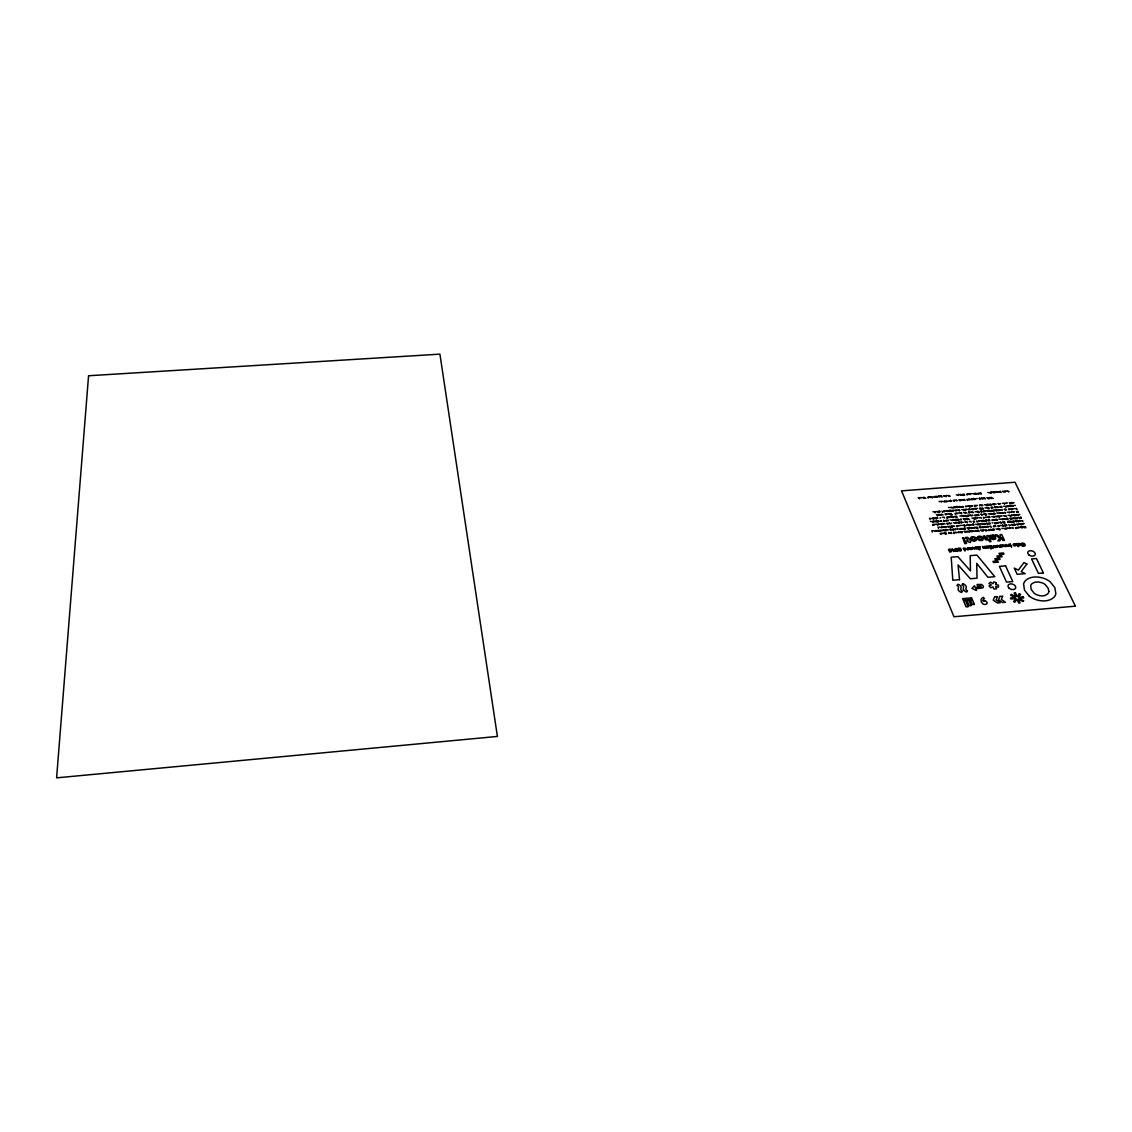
<?xml version="1.0" encoding="UTF-8"?>
<svg xmlns="http://www.w3.org/2000/svg" width="1132" height="1132" viewBox="0 0 1132 1132"><rect width="100%" height="100%" fill="white"/><g stroke="black" fill="none" stroke-linecap="round" stroke-linejoin="round"><path stroke-width="1.5" d="M940.918 496.495L939.758 495.958M943.833 530.116L944.994 530.653M933.065 521.824L932.315 522.008M939.928 521.357L940.678 521.159M1021.05 524.342L1020.017 524.314M1007.89 522.446L1007.919 521.229M1011.088 505.947L1012.121 505.933M1009.263 506.089L1010.296 506.075M1006.645 518.866L1007.622 518.725M948.121 526.536L949.253 526.805L948.333 526.988M995.07 507.773L995.113 506.584M1005.824 525.503L1005.117 525.715M986.382 520.777L985.392 520.791M988.887 517.055L990.033 517.366L988.972 517.239M973.902 499.368L972.883 499.339M968.78 512.952L968.836 511.749M980.991 511.409L982.123 511.721L981.076 511.593M1019.041 527.003C1022.182 528.602 1015.121 526.451 1018.432 527.894M970.096 528.403L969.049 528.375M968.242 528.559L967.011 527.908M972.756 524.64L973.761 524.555M963.389 525.375L964.407 525.305M970.223 525.163L969.388 525.22M950.243 511.056L949.182 510.971M950.838 501.151L949.861 501.179M945.107 523.989L943.947 523.508M954.983 532.79L953.936 532.776M952.96 526.621L951.955 526.606M1005.258 529.026L1005.315 528.05L1006.263 528.955M956.71 525.913L957.729 525.828M958.875 510.008L960.007 510.277L958.988 510.263M960.049 507.122L959.356 507.348M1002.358 519.744L1002.414 518.767L1003.348 519.659M998.65 510.631L998.707 509.655L999.641 510.546M950.215 529.606L951.248 529.535M993.655 517.282L993.726 516.305L994.66 517.197M945.644 529.974L946.663 529.889M943.748 520.607L944.895 520.918L943.833 520.791M941.513 521.102L940.819 521.328M938.994 511.565L940.126 511.876L939.079 511.749M982.972 524.441L983.043 523.465L983.977 524.357M977.553 524.866L977.624 523.89L978.557 524.795M974.157 494.274L974.228 493.326L975.133 494.189M971.681 531.715L971.751 530.724L972.685 531.63M961.988 531.502L961.86 532.903L960.573 531.615M1014.81 524.795L1013.607 524.201M955.634 510.872L955.719 509.895L956.625 510.787M1012.39 503.061L1011.201 502.481M1004.692 524.908L1005.004 525.573M1000.646 506.4L1000.235 507.263M998.976 504.094L997.787 503.528M997.419 492.137L996.33 491.628M934.848 497.273L934.947 496.325L935.839 497.203M988.094 520.55L986.962 519.984M983.793 511.494L982.972 511.678M978.345 493.665L977.581 493.877M975.147 508.749L976.308 509.258M961.493 522.687L960.304 522.093M958.931 506.542L959.214 507.193M946.522 520.706L945.772 520.946M950.003 526.451L951.177 526.974M1018.913 520.932L1020.045 521.187L1019.154 521.385M1009.263 528.036L1010.409 528.304L1009.503 528.503M999.57 516.15L1000.617 516.178L999.867 516.659M998.665 525.701L999.811 525.97L998.891 526.154M971.044 499.537L972.006 499.41M997.561 523.196C994.038 521.909 1001.551 523.692 998.226 522.319M1002.754 512.654L1003.843 512.881L1003.051 513.277M962.497 506.457L963.629 506.825L962.709 507.009M963.742 548.185C967.973 547.421 964.308 550.492 964.988 551.001L963.077 548.327M1013.833 505.551L1013.055 505.792M955.422 549.317L955.436 549.289A2.094 1.415 16.4 0 0 956.059 550.69M989.863 492.929L990.599 492.661M993.995 545.737L995.806 545.794L994.717 546.728M1021.772 527.611L1020.583 526.819M969.586 547.718L971.398 547.775L970.294 548.723M1018.262 521.385L1017.031 520.762M998.919 516.617L997.688 515.994M985.335 514.65L984.133 513.928M969.417 506.542L968.228 505.82M964.294 519.447L963.091 518.725M994.207 503.811L993.74 504.787M953.045 517.239L951.885 516.461M950.045 514.169L948.828 513.56M994.207 514.013L994.858 513.73M962.752 583.758L961.988 585.088A2.292 1.585 17.3 0 1 963.615 587.14L963.374 587.89A5.179 3.566 17.5 0 0 963.53 589.673M1004.99 525.757L1004.24 525.743M942.291 533.243L943.465 533.512M955.097 500.273L954.304 500.514M996.613 492.434L995.509 491.698M959.2 507.362L958.097 506.612M987.953 498.405L986.779 497.67M1020.583 520.635L1021.743 520.918M1010.904 527.738L1012.05 528.036M1007.622 528.007L1008.782 528.29M1012.475 514.975L1013.621 515.258M1003.362 528.347L1004.523 528.63M1010.041 512.032L1011.187 512.315M1014.866 508.537L1016.012 508.82M1000.419 519.064L1001.579 519.347M1009.546 508.961L1010.692 509.23M996.004 528.927L997.165 529.224M995 516.348L996.146 516.631M999.981 509.711L1001.113 509.98M1005.032 503.103L1006.178 503.386M988.972 526.309L990.118 526.592M991.731 516.602L992.891 516.885M994.971 503.882L996.103 504.165M985.915 517.069L987.062 517.352M988.349 513.744L989.495 514.027M975.628 524.187L976.774 524.484M985.052 507.759L986.198 508.042M978.939 517.621L980.086 517.904M984.5 504.702L985.647 504.985M987.84 492.42L988.972 492.689M975.176 511.65L976.322 511.919M966.587 524.908L967.733 525.191M958.408 525.559L959.568 525.842M956.031 528.927L957.191 529.21M962.2 522.093L963.346 522.376M957.799 528.785L958.946 529.083M947.3 529.62L948.46 529.918M953.583 522.772L954.729 523.055M966.601 506.089L967.747 506.372M963.459 512.555L964.606 512.838M953.526 525.941L954.672 526.238M961.464 515.852L962.61 516.135M969.926 531.064L970.789 531.078M961.733 509.57L962.879 509.853M959.469 512.867L960.615 513.15M953.724 510.192L954.87 510.475M956.993 509.938L958.125 510.221M939.263 523.904L940.409 524.187M947.144 513.829L948.291 514.112M961.818 525.333L962.695 525.361M944.796 510.9L945.942 511.169M950.031 507.377L951.163 507.66M956.285 494.84L957.403 495.108M946.607 526.55L947.47 526.564M941.909 501.264L943.041 501.533M947.357 520.154L948.22 520.168M940.324 530.229L941.187 530.243M939.15 527.13L940.013 527.158M932.98 530.809L933.858 530.837M935.244 524.272L936.107 524.286M921.745 497.486L922.877 497.755M935.725 511.65L936.574 511.664M930.646 518.315L931.24 518.555M920.005 497.613L921.137 497.896M1022.677 526.833L1023.526 526.875M1017.71 517.734L1018.559 517.777M1013.282 508.692L1014.131 508.735M1000.49 525.418L1001.339 525.46M1001.339 515.881L1002.188 515.923M1004.565 512.499L1005.414 512.527M1000.532 491.925L999.726 491.373M955.479 549.218L957.021 549.954L956.087 550.746M987.302 526.465L988.151 526.507M984.557 498.448L983.75 497.896M981.232 523.776L981.826 524.045M979.534 520.748L980.383 520.791M976.477 505.353L977.312 505.396M970.28 512.06L971.114 512.088M966.417 509.244L967.266 509.273M1025.224 527.314L1024.757 527.866L1023.993 526.55M937.211 515.102L936.419 514.536M957.87 513.022L958.705 513.065M972.445 493.623L973.279 493.665M954.743 507.037L955.592 507.079M1004.395 522.63L1003.914 523.182L1003.178 521.866M918.943 498.179L918.165 497.613M956.455 516.956L955.96 517.494L955.252 516.192M983.538 529.875L984.416 529.96M969.19 521.484L970.067 521.569M960.106 525.375L960.983 525.46M959.879 515.923L960.757 516.008M950.045 519.843L950.922 519.928M942.461 517.282L943.338 517.381M930.391 521.385L931.268 521.47M932.98 511.763L933.858 511.848M992.481 537.926L994.887 537.176A1.585 1.061 16.9 0 0 995.127 536.469A1.868 1.245 16.9 0 0 994.971 536.087A1.74 1.16 16.9 0 0 993.443 535.181L993.047 535.125M993.457 529.705L994.038 529.083L992.948 529.026M960.233 549.374L959.441 550.265L960.544 550.138M970.832 531.757L969.827 531.007M1018.347 523.904L1019.196 524.003M1023.328 523.508L1024.191 523.607M1018.956 514.395L1019.805 514.508M1001.848 528.403L1002.697 528.503M992.057 522.814L992.92 522.927M1014.626 505.381L1015.475 505.495M1007.225 512.188L1008.074 512.301M998.863 519.121L999.712 519.234M1011.725 511.834L1012.574 511.947M1008.004 515.258L1008.853 515.357M941.272 530.894L940.565 530.88M998.283 512.895L999.132 512.994M948.333 520.791L947.611 520.791M1006.659 502.905L1007.508 503.018M1003.659 506.245L1004.509 506.344M996.768 513.008L997.617 513.107M1002.386 503.245L1003.235 503.344M971.935 518.102L972.784 518.201M985.463 510.773L986.312 510.872M977.326 517.678L978.175 517.777M1005.471 491.005L1006.306 491.104M973.393 508.593L974.242 508.707M976.732 508.339L977.581 508.438M976.463 498.533L977.298 498.632M970.718 493.665L971.553 493.764M948.46 507.433L949.309 507.532M946.508 495.519L947.342 495.618M939.051 501.419L939.885 501.518M959.568 549.062L958.634 550.209L960.063 551.114A1.854 1.259 16.4 0 0 960.516 551.1L961.28 550.095M1023.611 527.526L1022.564 526.79M983.227 600.922L984.599 600.767M1005.499 513.178L1004.466 512.456M988.236 527.158L987.203 526.422M955.649 507.716L954.644 506.995M995.028 546.261L994.264 546.048L995.099 545.921M970.619 548.256L969.855 548.029L970.761 548.044M1019.663 545.143L1018.404 545.086L1019.479 545.596M1018.701 543.884L1020.102 543.954L1018.956 543.402A1.811 1.203 17.6 0 0 1018.545 543.431L1018.008 544.28L1019.508 544.775M1010.678 524.923L1010.211 525.22M979.123 515.385L978.303 514.381M991.137 530.257L990.302 529.238M987.387 538.973L986.835 535.705L988.293 535.592L991.038 541.605L989.58 541.719L988.547 539.455A2.108 1.415 16.8 0 1 987.274 539.992L986.34 539.964A1.84 1.231 16.8 0 1 985.378 539.554L983.368 535.988L984.826 535.875L985.915 538.252M990.995 545.709L993.288 547.166L993.231 548.327L991.745 547.803L991.278 546.19M1015.857 519.064L1015.461 517.734M993.726 538.591L995.736 537.955A2.151 1.429 16.9 0 1 994.915 539.271L994.292 539.455A4.089 2.731 16.9 0 1 993.429 539.497L992.41 539.341A1.882 1.259 16.9 0 1 991.505 538.832L990.061 536.115M950.371 550.902L951.022 550.548L950.158 551.425A1.641 1.118 16.2 0 1 949.522 551.369L949.522 551.864A1.656 1.132 16.2 0 0 950.328 551.921L951.092 551.751A1.939 1.316 16.2 0 0 951.757 550.987L951.757 550.52A2.986 2.038 16.2 0 0 951.559 550.01L951.29 549.628M1019.748 545.596L1020.413 544.775L1018.8 544.209M967.053 549.261L967.818 547.605L968.737 549.685L967.252 549.812M959.766 548.779L957.828 548.426L960.488 548.213A1.91 1.302 16.4 0 1 960.361 549.331M960.983 532.012L961.945 531.941M950.937 514.749L952.21 514.65M965.398 525.573L966.105 525.517M960.431 549.94L961.167 549.897M966.473 538.308L968.002 540.445L966.912 540.53L967.351 541.52L970.308 542.539L970.874 541.223L968.256 537.898A1.528 1.033 16.3 0 0 967.266 537.36L966.332 537.304A2.321 1.557 16.3 0 0 965.596 537.445L965.964 538.379M993.288 538.606L992.453 538.125M950.017 550.916L948.772 550.293A1.585 1.075 16.2 0 1 948.616 549.996M986.906 538.973L986.057 538.492M939.645 510.886L938.796 511.084L939.235 512.145M958.691 494.245C957.757 496.113 959.71 494.033 958.38 495.363M973.407 523.975C971.822 523.041 973.011 526.196 973.888 524.866M981.218 584.466L977.001 584.466L977.609 585.852L979.987 585.654A1.811 1.245 17.7 0 1 980.496 585.668L981.147 586.8L975.161 587.423L974.44 585.753L971.935 588.414L976.492 590.451L975.77 588.81L982.717 587.876A2.731 1.868 17.7 0 0 983.326 586.489A3.028 2.08 17.7 0 0 983.071 585.838L982.944 585.64A2.731 1.868 17.7 0 0 981.232 584.522M990.344 504.971L990.981 504.688M959.384 521.909L958.507 522.078L958.974 523.168M956.016 522.177C954.333 523.564 957.913 522.828 955.351 522.857M937.438 517.338L936.574 517.466L937.013 518.583M950.88 528.941L950.045 529.012L950.47 530.201M1009.376 521.993L1010.395 521.965M992.17 492.123L991.391 492.363M988.363 523.904L989.099 523.621M966.997 516.121L967.733 515.852M975.119 531.318L975.855 531.05M952.295 529.946L953.031 529.635M932.499 525.149L933.235 524.852M994.221 492.618L994.887 492.335M1011.032 518.951L1011.711 518.682M960.092 500.556L960.757 500.259M947.725 511.367L948.39 511.07M980.213 526.606C978.713 525.687 979.873 528.856 980.708 527.498M969.6 527.441L968.737 527.583L969.36 528.63M988.929 530.611L989.722 530.116A5.221 3.481 16.6 0 0 989.566 529.762L988.434 529.578L989.552 529.762M1014.258 511.735L1013.465 511.989M975.671 498.688L974.878 498.929M1011.032 515.782L1011.767 515.499M994.787 510.15L993.995 510.39M1009.631 522.234L1009.065 521.144L1009.886 521.074M964.492 509.825L965.511 509.895L964.379 509.584M943.975 501.773L944.725 501.504M989.467 504.999L989.877 504.136M993.33 514.041L993.74 513.178M981.642 510.744L980.779 510.928L981.246 511.975M988.236 520.748L988.915 520.451M943.281 511.678L944.06 511.409M951.899 520.423L952.705 520.182M979.322 493.736L980.071 493.495M989.524 516.39L988.661 516.574L989.142 517.635M969.417 515.258L968.624 515.499M981.571 527.597L982.335 527.342M994.533 504.731L993.203 503.882M959.625 519.829L961.181 519.546M972.147 515.683L972.968 515.301L971.893 515.187M942.234 530.71L943.069 530.328L941.98 530.215M993.302 526.635L994.108 526.437M968.284 509.725L969.063 509.471M954.913 513.9L955.705 513.659M976.944 531.134L977.737 530.866M927.603 497.684L928.396 497.457M941.046 527.611L941.824 527.342M983.453 514.253L982.774 514.777M985.208 517.253L984.529 517.777M940.635 517.621L939.942 518.131M957.813 532.125L957.12 532.648M1006.773 519.107L1007.763 519.036M1001.028 507.178L1001.749 506.952M966.516 494.684L967.308 494.443M977.878 521.498L978.699 521.314M953.087 507.773L953.88 507.532M959.851 529.281L960.686 529.097M1029.144 595.984L1024.488 590.14L1023.597 584.041A15.607 10.528 19 0 1 1025.734 580.32C1030.955 575.848 1038.752 576.386 1044.808 578.707A15.593 10.513 19.1 0 1 1050.128 581.777L1054.826 587.55L1055.845 593.692A15.607 10.528 19.1 0 1 1053.765 597.47C1048.529 602.04 1040.605 601.517 1034.506 599.125A15.622 10.542 19.1 0 1 1029.144 595.984M934.862 531.276L935.683 531.05M993.514 530.116L994.405 529.988M995.099 506.825L996.075 507.702M1007.904 521.484L1008.895 522.376M968.822 511.989L969.784 512.881M957.983 522.56L957.304 523.083M994.589 546.926L996.231 546.798L995.509 547.563A2.052 1.373 17.1 0 1 995.07 547.577L993.372 545.879M986.255 520.409L985.264 520.55M950.724 500.797L949.734 500.938M952.833 526.21L951.814 526.295M954.856 532.436L953.837 532.521M933.277 518.272L932.273 518.414M983.227 548.044L985.859 548.284L984.925 546.218L984.345 547.945L982.449 546.416L983.029 547.718M993.726 520.423L992.071 519.588L992.141 520.55M1014.046 502.537L1013.381 503.047M1009.772 503.259L1010.749 503.231L1009.617 502.962M973.619 512.584L971.963 511.749L972.034 512.711M966.983 513.107L965.341 512.272L965.398 513.235M1011.244 506.245L1012.206 506.117M1020.286 518.046L1021.276 517.961M1020.908 523.989L1019.904 524.059M999.188 506.796L998.523 507.306M1010.268 521.668L1009.263 521.753M993.288 498.49L991.123 497.33L991.264 498.646M1002.711 522.177L1002.032 522.701M987.387 504.999L988.363 504.872M960.389 532.62L958.719 531.757L958.776 532.748M943.168 514.961L941.527 514.126L941.569 515.088M988.278 504.688L987.246 504.702M971.935 499.226L970.902 499.24M971.737 508.933L971.058 509.442M1006.829 546.034L1009.503 546.36L1008.541 544.308L1008.06 546.006L1006.079 544.506L1006.673 545.794M1003.476 546.317L1006.15 546.629L1005.202 544.577L1004.707 546.289L1002.726 544.775L1003.32 546.077M969.954 528.036L968.935 528.12M958.875 522.885L959.865 522.857L958.719 522.588M1021.361 545.313L1020.923 544.478A2.165 1.443 17.7 0 1 1022.309 543.119A2.165 1.443 17.7 0 1 1024.814 544.167L1025.153 544.846A2.165 1.429 17.7 0 1 1023.866 546.19A2.165 1.429 17.7 0 1 1021.375 545.299M969.586 519.574L967.407 518.385L967.535 519.73M954.771 516.503L954.078 517.027M951.644 523.055L950.951 523.578M936.914 518.3L937.919 518.272L936.772 518.003M925.877 498.349L923.754 497.189L923.839 498.505M932.4 518.654L933.362 518.47M971.114 539.78L970.548 538.662A2.986 2.009 16.5 0 1 971.992 536.809L972.261 536.766A3.382 2.278 16.5 0 1 973.166 536.724A2.972 1.995 16.5 0 1 975.954 538.011L976.548 539.341A2.957 1.981 16.5 0 1 975.062 540.983A3.396 2.278 16.5 0 1 973.888 541.068M1011.598 509.258L1012.616 509.329L1011.484 509.018M1021.135 517.649L1020.144 517.791M1002.145 525.743L1003.178 525.715M1003.051 525.404L1002.046 525.559M980.581 527.201L979.562 527.271M956.441 507.348L957.46 507.334M957.332 507.023L956.342 507.164M1000.575 503.584L999.91 504.094M971.921 524.625L971.242 525.149M970.166 548.907L971.808 548.794L971.072 549.558A2.052 1.387 16.6 0 1 970.633 549.572L968.95 547.86M933.942 496.679L933.249 497.189M1014.442 515.23L1015.503 515.357L1014.357 515.046M1009.348 506.273L1010.381 506.259M973.803 499.085L972.77 499.099M965.129 528.488L964.068 528.517M963.459 525.573L964.521 525.545M964.153 528.715L965.214 528.743M956.781 526.097L957.842 526.083M950.144 510.758L949.111 510.773M947.243 523.692L948.305 523.819L947.159 523.493M950.3 529.804L951.347 529.79M945.715 530.172L946.777 530.144M1016.479 524.258L1015.814 524.781M1016.536 508.268L1017.159 509.57M1020.809 516.942L1021.432 518.258M1022.408 520.465L1022.974 521.64M1025.281 526.451L1025.917 527.781M1022.932 524.441L1021.743 523.918M1012.093 502.41L1012.532 503.33M1016.366 511.395L1016.918 512.584M1018.036 514.522L1018.588 515.683M1019.196 517.437L1019.833 518.753M1012.885 505.452L1013.338 506.372M1021.573 523.578L1022.026 524.512M1017.399 515.414L1016.225 514.89M1020.753 523.635L1021.389 524.965M1011.767 505.169L1012.376 506.457M1016.069 514.551L1016.508 515.485M1004.494 491.005L1005.103 492.279M1021.503 526.748L1022.125 528.078M1009.447 502.622L1010.055 503.91M1016.607 517.777L1017.173 518.937M1017.937 520.692L1018.559 522.008M1013.31 511.636L1013.748 512.57M1009.942 505.311L1010.565 506.598M1011.301 508.678L1011.923 509.98M1014.187 514.692L1014.81 516.008M1016.154 520.833L1016.607 521.767M1017.371 524.031L1017.923 525.206M1015.263 520.904L1016.465 521.484M1000.589 491.302L1001.183 492.576M1011.484 514.904L1011.937 515.838M1008.513 508.891L1008.952 509.825M1012.659 517.961L1013.112 518.895M1006.56 505.933L1006.999 506.867M1008.994 511.975L1009.433 512.909M1016.295 527.3L1016.861 528.474M1014.513 524.13L1014.951 525.078M1011.414 518.06L1011.852 518.994M1004.07 503.16L1004.608 504.306M1005.343 506.16L1005.881 507.306M1009.702 515.173L1010.253 516.333M1012.602 521.116L1013.239 522.432M1015.347 527.639L1015.814 528.616M1010.579 518.131L1010.551 519.093L1009.744 518.187M1006.008 509.089L1006.447 510.023M997.151 491.571L997.575 492.477M1012.701 524.399L1013.267 525.573M1004.99 509.174L1005.428 510.093M1011.583 524.371L1012.022 525.305M1012.857 527.441L1013.31 528.389M1004.098 509.244L1005.258 509.754M1007.31 518.003L1007.919 519.319M994.618 491.755L995.042 492.661M1001.466 506.344L1001.905 507.263M1005.867 515.485L1006.419 516.645M993.797 491.826L993.755 492.76L992.962 491.882M1001.919 509.414L1002.358 510.334M1008.853 524.583L1009.489 525.899M998.679 503.457L999.103 504.377M1005.626 518.513L1006.079 519.447M1001.778 512.541L1002.216 513.475M991.236 492.024L991.66 492.929M1006.56 524.767L1006.999 525.715M990.33 492.095L990.755 493M997.235 506.669L997.66 507.589M1004.466 521.767L1005.074 523.083M1005.527 524.852L1005.966 525.786M1006.589 527.951L1007.027 528.885M996.344 506.74L997.518 507.278M989.778 497.429L990.203 498.349M995.651 509.895L996.259 511.197M998.608 515.923L999.216 517.239M1002.726 524.696L1003.348 526.012M1000.73 522.064L1001.353 523.38M988.788 497.627L989.311 498.773M991.986 504.702L992.651 504.193M999.811 522.135L1001.056 522.758M993.825 510.051L994.264 510.971M996.726 516.079L997.165 517.013M987.67 497.599L988.278 498.872M990.698 504.08L991.137 504.999M994.561 513.107L995 514.041M992.792 510.249L993.33 511.409M990.981 507.15L991.519 508.339M996.599 519.234L997.207 520.55M991.674 510.221L992.099 511.14M995.693 519.305L996.924 519.913M999.683 528.616L1000.235 529.804M987.925 503.924L988.533 505.212M997.759 525.588L998.297 526.776M984.614 497.825L985.208 499.113M988.745 507.447L989.269 508.608M998.551 528.587L999.174 529.918M995.438 522.602L995.976 523.776M997.632 528.658L998.877 529.281M980.807 492.816L981.402 494.09M986.227 504.419L986.821 505.721M987.571 507.419L988.179 508.721M988.915 510.433L989.354 511.353M990.302 513.447L990.741 514.367M982.916 497.967L983.34 498.872M994.49 522.956L994.943 523.918M986.665 507.49L987.882 508.07M988.024 510.504L989.212 511.07M979.803 492.901L980.227 493.807M981.854 498.038L982.279 498.957M987.062 510.574L987.486 511.494M980.963 498.108L982.137 498.674M993.811 525.786L994.236 526.72M978.062 493.028L978.472 493.934M989.566 519.786L990.005 520.72M982.321 504.731L982.774 505.693M987.868 516.772L988.307 517.706M979.251 498.25L979.845 499.537M986.156 513.9L986.694 515.06M983.623 509.075L982.406 507.829L982.392 509.174M984.472 510.773L984.897 511.706M988.632 519.857L989.071 520.791M989.849 522.927L990.274 523.861M990.712 526.026L991.321 527.356M983.496 510.857L983.92 511.777M985.038 513.857L985.647 515.159M988.816 522.998L989.241 523.946M979.449 504.957L979.873 505.877M980.807 507.943L981.402 509.244L979.548 508.042L980.156 509.343M985.93 519.687L986.538 521.017M986.948 523.154L987.373 524.088M986.043 523.225L987.231 523.776M974.723 498.589L975.147 499.509M983.255 517.253L983.779 518.428M981.529 514.126L981.953 515.06M973.463 498.321L974.044 499.608M980.637 514.197L981.826 514.777M986.114 526.394L986.552 527.328M978.826 511.339L979.364 512.499M980.892 517.324L981.331 518.258M982.463 520.338L982.887 521.286M975.317 505.268L975.897 506.57M969.699 493.481L970.195 494.571M984.854 526.493L985.293 527.441M977.708 511.296L978.317 512.612M971.596 498.462L972.176 499.75M974.284 505.353L974.878 506.641M981.218 520.564L981.755 521.739M983.963 526.564L985.151 527.144M976.803 511.367L978.02 511.961M974.992 508.395L975.402 509.329M982.986 526.635L983.411 527.583M982.052 526.72L982.477 527.654M967.053 493.877L967.464 494.783M980.114 523.819L980.652 524.993M978.402 520.663L978.826 521.597M982.562 529.861L983.17 531.191M968.115 499.099L968.525 500.019M972.473 508.721L972.996 509.881M976.845 518.612L975.671 518.088M978.939 523.791L979.364 524.724M970.35 505.778L970.86 506.938M975.515 517.749L975.94 518.682M966.827 499.325L967.351 500.471M976.548 520.932L977.086 522.107M963.997 494.104L964.577 495.377L962.766 494.203L963.332 495.476M969.134 505.749L969.714 507.051M974.553 517.819L975.147 519.135M969.714 508.806L970.138 509.74M973.534 518.017L974.058 519.192M977.383 527.215L977.921 528.389M964.577 499.368L965.072 500.528M968.794 508.876L969.218 509.81M974.143 521.003L974.567 521.937M978.543 530.186L979.152 531.516M976.251 527.172L976.859 528.503M963.473 499.453L963.884 500.372M973.18 521.201L973.704 522.376M977.454 530.271L977.892 531.219M975.331 527.243L976.562 527.866M965.61 506.018L966.035 506.952M959.964 494.415L960.361 495.321M974.397 527.328L974.836 528.262M968.468 515.159L968.893 516.093M975.572 530.413L976.01 531.361M965.256 509.159L965.837 510.461M970.775 521.272L971.199 522.206M960.502 499.693L960.912 500.599M967.45 515.23L967.874 516.164M959.681 499.75L959.724 500.698L958.846 499.82M963.417 509.301L963.997 510.603M969.94 524.498L970.365 525.446M971.963 528.503L970.775 527.979M965.638 515.499L966.162 516.673M969.105 524.569L969.105 525.545L968.256 524.64M970.619 527.625L971.044 528.573M966.148 518.484L966.572 519.418M964.521 515.47L964.931 516.404M967.011 521.696L967.535 522.871M959.766 506.471L960.177 507.405M965.129 518.682L965.653 519.857M963.205 515.569L963.629 516.503M964.011 518.654L964.591 519.97M961.209 512.598L961.79 513.9M967.931 527.837L968.525 529.168M968.808 531.092L969.346 532.266M958.705 509.669L959.299 510.971M954.149 500.174L954.559 501.094M957.035 506.315L957.615 507.617M967.634 531.05L968.058 531.998M953.087 500.259L953.498 501.179M964.266 524.951L964.86 526.281M960.898 518.895L961.309 519.829M964.789 527.71L965.37 529.04M961.209 522.022L961.62 522.97M956.682 512.952L957.106 513.871M964.832 531.276L965.256 532.224M953.625 506.952L954.035 507.872M963.091 528.22L963.516 529.168M950.427 500.089L950.993 501.391M963.926 531.347L965.115 531.913M955.436 513.051L955.847 513.97M958.252 519.107L958.663 520.041M956.54 516.093L957.12 517.409M951.757 507.108L952.168 508.027M957.219 519.178L957.799 520.494M952.691 510.136L953.271 511.438M960.403 528.432L960.813 529.38M945.531 495.519L946.097 496.807M948.248 501.363L948.927 500.853M956.186 519.263L956.766 520.578M946.918 500.74L947.328 501.646M955.153 519.347L955.564 520.281M952.79 516.39L953.37 517.692M949.819 509.994L950.399 511.296M956.54 525.559L957.12 526.889M945.63 500.952L946.14 502.099M950.993 513.39L951.573 514.706M944.47 500.924L944.88 501.844M949.748 513.489L950.328 514.805M952.422 519.56L952.833 520.494M941.569 495.816L942.135 497.104M948.135 510.49L948.545 511.423M947.3 510.56L947.342 511.508L946.465 510.617M940.65 495.887L941.06 496.807M954.983 528.87L955.394 529.818M955.762 531.998L956.186 532.946M953.668 528.969L954.078 529.918M938.853 496.028L939.249 496.948M940.876 501.193L941.272 502.113M951.644 525.956L952.224 527.286M946.111 513.772L946.522 514.706M947.484 516.928L947.993 518.102M952.776 529.04L953.186 529.988M937.961 496.099L939.107 496.637M949.663 522.942L950.073 523.875M953.668 532.167L954.248 533.512M943.805 510.829L944.215 511.763M945.022 513.857L945.432 514.791M946.522 517.267L946.946 518.244M948.758 523.012L949.932 523.564M949.847 526.097L950.272 527.045M946.239 520.041L946.649 520.989M951.361 532.351L951.871 533.568M941.951 511.098L942.461 512.258M947.003 523.14L947.583 524.47M944.046 517.069L944.456 518.003M943.593 520.253L944.159 521.583M948.517 532.578L948.941 533.526M945.503 526.564L946.012 527.753M931.947 496.679L932.443 497.825M944.314 526.536L944.725 527.484M942.928 523.465L943.338 524.413M945.475 529.62L946.055 530.965M938.598 514.367L938.994 515.301M941.244 520.437L941.64 521.385M930.745 496.651L931.141 497.571M942.022 523.536L943.197 524.088M946.027 532.903L946.536 534.092M937.282 514.466L937.848 515.782M941.117 523.734L941.626 524.923M943.678 529.762L944.088 530.724M944.895 532.861L945.475 534.205M941.569 526.748L941.98 527.696M934.608 511.551L935.173 512.853M938.584 520.649L938.994 521.597M943.961 532.946L945.178 533.54M928.141 496.849L928.523 497.769M937.551 520.734L938.117 522.05M935.768 517.72L936.334 519.036M938.216 523.847L938.626 524.781M936.518 520.805L937.084 522.135M941.258 533.158L941.668 534.106M935.471 520.89L935.881 521.838M936.956 524.074L937.466 525.248M937.975 527.031L938.541 528.361M939.206 530.257L939.716 531.432M940.154 533.243L940.565 534.205M933.136 517.932L933.702 519.248M938.074 530.215L938.485 531.163M932.782 521.102L933.192 522.05M934.07 524.173L934.48 525.107M932.98 524.258L933.391 525.191M935.414 530.427L935.824 531.375M929.485 518.215L930.037 519.531M919.028 497.542L919.58 498.83M931.82 530.71L932.386 532.054M974.072 541.068A2.957 1.981 16.5 0 1 971.284 539.766M981.713 540.445A3.396 2.278 16.6 0 1 980.538 540.53A2.957 1.981 16.6 0 1 977.751 539.257L977.185 538.139A2.986 1.995 16.6 0 1 978.614 536.271L978.897 536.228A3.382 2.264 16.6 0 1 979.803 536.186A2.972 1.995 16.6 0 1 982.59 537.474L983.184 538.804A2.957 1.981 16.6 0 1 981.713 540.445M990.047 536.115A6 4.004 16.7 0 0 989.693 535.478L991.038 535.379A3.806 2.533 16.8 0 1 991.307 535.861M991.264 535.832A2.066 1.387 16.9 0 1 993.047 535.153M948.545 549.996A1.457 0.99 16.2 0 1 950.993 549.529M957.064 548.963A2.745 1.868 16.3 0 1 957.828 550.831M958.054 550.973A1.896 1.288 16.3 0 1 955.62 550.916A1.896 1.288 16.3 0 1 954.913 549.119A1.896 1.288 16.3 0 1 957.177 548.779M983.184 600.951A2.731 1.882 18.2 0 1 983.1 600.116L983.312 599.578A3.75 2.589 18.2 0 1 984.416 598.715L983.439 597.371A5.886 4.061 18.2 0 0 981.005 599.705L981.345 602.167L983.071 603.993A2.674 1.84 18.2 0 0 984.529 604.417L984.854 604.431A3.254 2.25 18.2 0 0 985.689 604.332A2.589 1.797 18.2 0 0 986.962 602.337A2.802 1.939 18.2 0 0 986.708 601.983A2.363 1.627 18.2 0 0 984.599 600.752M963.459 589.687A4.16 2.872 17.5 0 0 966.77 592.036L967.506 590.706A2.278 1.571 17.5 0 1 965.879 588.697L966.134 587.933A4.967 3.424 17.3 0 0 966.021 586.192A4.146 2.872 17.3 0 0 962.752 583.772M958.351 590.069A4.174 2.887 17.4 0 0 961.691 592.475L962.426 591.13A2.25 1.557 17.4 0 1 960.785 589.121L961.04 588.357A4.967 3.438 17.2 0 0 960.941 586.602A4.132 2.858 17.2 0 0 957.969 584.282L956.922 585.513A2.264 1.571 17.2 0 1 958.493 587.55L958.28 588.329A4.882 3.368 17.4 0 0 958.408 590.055M975.147 547.775L975.147 549.162L973.195 547.93L972.544 549.374L972.487 547.237L974.482 548.539L975.232 547.011L977.015 549.006L975.147 547.775M977.581 514.933C978.246 517.027 975.232 513.928 977.581 514.933M997.745 545.879L996.967 547.379L997.08 545.228L999.867 547.138L997.745 545.879M993.655 536.554L991.83 536.653L993.655 536.554M991.292 548.652L990.33 548.482L991.292 548.61M953.908 551.468L952.069 548.893L954.488 550.591L953.908 551.411M979.364 546.671L976.293 546.926L979.123 549.784L980.001 549.713L980.171 546.615L979.364 546.671M964.223 538.337L962.398 538.025L964.223 538.408M979.336 547.93L979.293 549.105L978.246 548.015L979.336 547.93M980.538 498.844L979.421 498.363L980.538 498.844M1017.3 511.537L1018.503 512.074L1017.328 511.452M1008.796 491.656L1007.126 491.033L1008.796 491.727M1013.678 518.088L1014.88 518.64L1013.678 518.046M1013.564 521.258L1014.781 521.81L1013.579 521.215M1010.904 521.47L1012.107 522.008L1010.933 521.385M1007.522 506.075L1008.739 506.584L1007.537 506.032M1003.645 518.88L1004.862 519.432L1003.645 518.88M1004.013 515.711L1005.216 516.249L1004.013 515.711M1002.768 491.345L1003.971 491.84L1002.782 491.302M999.811 512.909L1001.028 513.419L999.811 512.867M949.38 549.827L950.71 550.152L949.38 549.827M986.878 530.554C985.01 532.493 984.939 527.71 986.878 530.554M994.717 525.913L995.919 526.479L994.745 525.842M996.655 510.037L997.872 510.532L996.655 510.037M998.141 491.698L999.33 492.194L998.141 491.656M994.038 519.645L995.254 520.154L994.052 519.602M991.222 513.574L992.424 514.084L991.222 513.574M991.915 507.292L993.132 507.801L991.943 507.207M989.92 510.56L991.123 511.07L989.92 510.56M984.288 523.578L985.505 524.088L984.288 523.536M980.793 530.215L982.01 530.738L980.793 530.215M983.425 520.479L984.642 520.989L983.425 520.479M980.453 505.084L981.656 505.58L980.453 505.084M975.487 493.425L976.69 493.92L975.487 493.425M972.996 530.837L974.228 531.361L973.011 530.795M972.402 527.696L973.619 528.22L972.43 527.611M88.565 375.753L56.6 777.854L497.401 736.437L439.923 354.146L88.565 375.753M970.237 515.23L971.44 515.739L970.237 515.187M971.327 505.792L972.529 506.287L971.327 505.792M965.143 521.923L966.36 522.446L965.157 521.88M968.044 494.005L969.233 494.5L968.058 493.92M965.851 531.403L967.068 531.927L965.879 531.332M969.105 499.226L970.308 499.736L969.134 499.155M960.757 506.612L961.959 507.108L960.771 506.57M961.493 499.82L962.695 500.316L961.507 499.778M961.351 528.573L962.582 529.097L961.379 528.488M964.054 548.68L965.483 549.232L964.054 548.68M960.955 494.543L962.143 495.038L960.983 494.472M949.847 496.184L948.177 495.547L949.847 496.184M955.946 500.245L957.148 500.74L955.96 500.202M953.385 519.701L954.587 520.211L953.399 519.659M950.173 516.8L951.375 517.31L950.173 516.758M950.922 510.475L952.125 510.985L950.951 510.405M949.493 532.719L950.71 533.229L949.507 532.677M948.418 516.942L949.635 517.451L948.418 516.942M942.532 526.889L943.748 527.399L942.546 526.847M943.777 495.858L944.965 496.354L943.819 495.745M939.602 514.494L940.805 515.003L939.617 514.452M937.254 511.551L938.456 512.06L937.268 511.508M936.277 530.568L937.494 531.092L936.277 530.568M933.744 521.244L934.947 521.753L933.773 521.159M934.042 518.06L935.244 518.583L934.07 517.989M936.206 496.439L937.409 496.934L936.206 496.439M1015.418 545.072L1013.932 544.563L1015.404 545.129M929.032 496.99L930.221 497.486L929.032 496.99M1001.862 546.176L1000.377 545.666L1001.862 546.176M992.792 530.172L991.788 530.144A2.589 1.726 16.8 0 1 991.491 529.507L992.566 529.55A2.589 1.726 16.7 0 1 992.778 530.059L992.792 530.172M988.278 547.28L986.807 546.77L988.278 547.28M981.656 538.761L981.642 538.874A1.443 0.976 16.6 0 1 979.138 538.973L978.699 537.841A1.457 0.976 16.6 0 1 981.189 537.757L981.656 538.761M976.01 515.668L975.02 515.64A2.561 1.698 16.1 0 1 974.737 515.018L975.798 515.06A2.561 1.698 16 0 1 976.01 515.569L976.01 515.668M975.02 539.299L975.006 539.412A1.443 0.976 16.5 0 1 972.501 539.497L972.048 538.379A1.443 0.976 16.5 0 1 974.553 538.294L975.02 539.299M1048.84 591.314L1048.741 591.965A8.49 5.717 19.1 0 1 1047.482 594.088L1045.147 595.39A9.834 6.622 19.1 0 1 1039.728 595.673L1037.237 594.979A8.49 5.731 19.1 0 1 1034.153 593.225L1031.266 589.588L1030.672 585.796A8.419 5.674 19 0 1 1031.945 583.702L1034.28 582.428A9.99 6.735 19.1 0 1 1038.822 582.046L1042.133 582.838A8.405 5.674 19 0 1 1045.218 584.551L1048.105 588.159L1048.84 591.314M1024.347 545.001C1020.71 547.478 1022.21 540.983 1024.347 545.001M999.853 596.423L998.481 599.663L1002.598 602.521L1005.471 602.281L1001.325 599.394L1002.726 596.168L999.853 596.423M994.632 596.861L993.245 600.116L997.377 602.974L1000.235 602.733L996.103 599.847L997.518 596.621L994.632 596.861M996.386 582.881L995.594 584.678L998.438 585.117L998.466 587.098L995.651 586.673L996.599 588.796L993.924 589.022L992.976 586.9L990.726 587.749L989.043 585.923L991.307 585.046L989 583.504L990.557 582.145L992.934 583.688L993.783 581.876L996.386 582.881M1001.693 537.841L999.811 540.756L997.83 540.926L999.726 538.11L995.099 535.054L996.995 534.898L1000.363 537.148L1000.207 534.644L1001.707 534.516L1004.438 540.389L1002.924 540.516L1001.693 537.841M1023.569 600.724L1022.974 601.545L1019.946 599.988L1020.54 599.168L1023.569 600.724M1014.979 599.649L1013.536 601.587L1014.81 602.238L1016.239 600.3L1014.979 599.649M1019.366 593.692L1017.951 595.616L1019.21 596.267L1020.639 594.342L1019.366 593.692M1014.258 595.927L1013.649 596.748L1010.635 595.191L1011.244 594.385L1014.258 595.927M1026.866 564.005L1021.191 571.603L1025.21 573.655L1017.159 574.334L1014.258 568.08L1018.305 570.146L1023.993 562.562L1026.866 564.005M974.397 604.431L972.445 604.601L970.563 600.229L972.515 600.059L974.397 604.431M1018.927 600.469L1017.611 600.583L1018.743 603.059L1020.059 602.946L1018.927 600.469M971.228 605.549L969.275 605.719L967.053 600.526L969.006 600.356L971.228 605.549M968.044 606.667L966.091 606.837L963.544 600.837L965.497 600.668L968.044 606.667M1075.4 606.172L953.979 616.756L901.553 490.863L1015.008 482.26L1075.4 606.172M997.985 562.165L993.5 562.547L992.976 561.373L995.962 561.132L994.858 558.699L998.028 558.43L996.924 556.01L1000.094 555.741L998.99 553.322L1003.461 552.954L1003.985 554.1L1001.013 554.34L1002.117 556.76L998.948 557.029L1000.065 559.463L996.882 559.717L997.985 562.165M1015.461 592.885L1014.145 592.998L1015.263 595.446L1016.593 595.333L1015.461 592.885M971.567 597.866L962.61 598.644L963.247 600.172L972.232 599.394L971.567 597.866M1013.579 597.724L1010.437 597.993L1010.904 599.026L1014.06 598.757L1013.579 597.724M1023.271 596.889L1020.13 597.158L1020.611 598.191L1023.753 597.922L1023.271 596.889M1005.57 565.844L999.372 566.368L1006.532 582.117L1012.786 581.579L1005.57 565.844M959.512 579.669L952.804 580.235L951.191 557.199L957.856 556.661L970.449 570.882L970.209 555.642L976.958 555.09L994.802 576.697L987.896 577.278L976.732 563.34L977.015 578.197L970.336 578.749L958.054 564.854L959.512 579.669M1043.379 572.962L1038.44 573.386L1031.577 558.939L1036.473 558.529L1043.379 572.962M989.934 545.808L989.198 545.879L990.868 547.874L989.934 545.808M1010.282 544.167L1009.518 544.223L1011.668 547.124L1010.282 544.167M1016.932 543.615L1016.196 543.685L1018.361 546.643L1016.932 543.615M964.379 539.37L963.304 539.455L964.775 543.601L966.544 543.459L964.379 539.37M986.439 547.647A1.571 1.047 17 0 0 989 547.605A1.571 1.047 17 0 0 987.146 545.978A1.571 1.047 17 0 0 986.439 547.647M1000.023 546.544A1.571 1.047 17.3 0 0 1002.584 546.501A1.571 1.047 17.3 0 0 1000.716 544.874A1.571 1.047 17.3 0 0 1000.023 546.544M1013.579 545.44A1.571 1.047 17.5 0 0 1016.14 545.398A1.571 1.047 17.5 0 0 1014.272 543.77A1.571 1.047 17.5 0 0 1013.579 545.44M1015.645 598.786A2.151 1.472 18.8 0 0 1019.125 598.672A2.151 1.472 18.8 0 0 1016.536 596.408A2.151 1.472 18.8 0 0 1015.645 598.786M1009.178 588.258A3.99 2.703 18.4 0 0 1015.645 588.06A3.99 2.703 18.4 0 0 1010.834 583.871A3.99 2.703 18.4 0 0 1009.178 588.258M1028.875 554.864A3.877 2.575 18.1 0 0 1035.172 554.722A3.877 2.575 18.1 0 0 1030.502 550.69A3.877 2.575 18.1 0 0 1028.875 554.864"/></g></svg>
